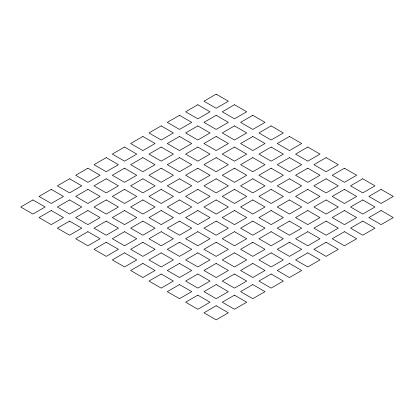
<?xml version="1.0" encoding="UTF-8"?>
<svg xmlns="http://www.w3.org/2000/svg" width="414" height="414" viewBox="0 0 414 414"><rect width="100%" height="100%" fill="white"/><g stroke="black" fill="none" stroke-linecap="round" stroke-linejoin="round"><path stroke-width="0.62" d="M32.918 199.946L20.7 207L32.918 214.054L45.131 207L32.918 199.946M51.243 189.369L39.025 196.422L51.243 203.476L63.456 196.422L51.243 189.369M69.568 178.786L57.349 185.839L69.568 192.893L81.781 185.839L69.568 178.786M87.892 168.208L75.674 175.262L87.892 182.315L100.105 175.262L87.892 168.208M106.217 157.631L93.999 164.684L106.217 171.732L118.43 164.684L106.217 157.631M124.542 147.048L112.323 154.101L124.542 161.155L136.755 154.101L124.542 147.048M142.866 136.47L130.648 143.523L142.866 150.577L155.079 143.523L142.866 136.47M161.191 125.892L148.973 132.941L161.191 139.994L173.404 132.941L161.191 125.892M179.516 115.309L167.297 122.363L179.516 129.416L191.729 122.363L179.516 115.309M197.84 104.732L185.622 111.785L197.84 118.839L210.053 111.785L197.84 104.732M216.16 94.149L203.947 101.202L216.16 108.256L228.378 101.202L216.16 94.149M51.243 210.524L39.025 217.578L51.243 224.631L63.456 217.578L51.243 210.524M69.568 199.946L57.349 207L69.568 214.054L81.781 207L69.568 199.946M87.892 189.369L75.674 196.422L87.892 203.476L100.105 196.422L87.892 189.369M106.217 178.786L93.999 185.839L106.217 192.893L118.43 185.839L106.217 178.786M124.542 168.208L112.323 175.262L124.542 182.315L136.755 175.262L124.542 168.208M142.866 157.631L130.648 164.684L142.866 171.732L155.079 164.684L142.866 157.631M161.191 147.048L148.973 154.101L161.191 161.155L173.404 154.101L161.191 147.048M179.516 136.47L167.297 143.523L179.516 150.577L191.729 143.523L179.516 136.47M197.84 125.892L185.622 132.941L197.84 139.994L210.053 132.941L197.84 125.892M216.16 115.309L203.947 122.363L216.16 129.416L228.378 122.363L216.16 115.309M234.484 104.732L222.271 111.785L234.484 118.839L246.703 111.785L234.484 104.732M69.568 221.107L57.349 228.161L69.568 235.214L81.781 228.161L69.568 221.107M87.892 210.524L75.674 217.578L87.892 224.631L100.105 217.578L87.892 210.524M106.217 199.946L93.999 207L106.217 214.054L118.43 207L106.217 199.946M124.542 189.369L112.323 196.422L124.542 203.476L136.755 196.422L124.542 189.369M142.866 178.786L130.648 185.839L142.866 192.893L155.079 185.839L142.866 178.786M161.191 168.208L148.973 175.262L161.191 182.315L173.404 175.262L161.191 168.208M179.516 157.631L167.297 164.684L179.516 171.732L191.729 164.684L179.516 157.631M197.84 147.048L185.622 154.101L197.84 161.155L210.053 154.101L197.84 147.048M216.16 136.47L203.947 143.523L216.16 150.577L228.378 143.523L216.16 136.47M234.484 125.892L222.271 132.941L234.484 139.994L246.703 132.941L234.484 125.892M252.809 115.309L240.596 122.363L252.809 129.416L265.027 122.363L252.809 115.309M87.892 231.685L75.674 238.738L87.892 245.792L100.105 238.738L87.892 231.685M106.217 221.107L93.999 228.161L106.217 235.214L118.43 228.161L106.217 221.107M124.542 210.524L112.323 217.578L124.542 224.631L136.755 217.578L124.542 210.524M142.866 199.946L130.648 207L142.866 214.054L155.079 207L142.866 199.946M161.191 189.369L148.973 196.422L161.191 203.476L173.404 196.422L161.191 189.369M179.516 178.786L167.297 185.839L179.516 192.893L191.729 185.839L179.516 178.786M197.84 168.208L185.622 175.262L197.84 182.315L210.053 175.262L197.84 168.208M216.16 157.631L203.947 164.684L216.16 171.732L228.378 164.684L216.16 157.631M234.484 147.048L222.271 154.101L234.484 161.155L246.703 154.101L234.484 147.048M252.809 136.47L240.596 143.523L252.809 150.577L265.027 143.523L252.809 136.47M271.134 125.892L258.921 132.941L271.134 139.994L283.352 132.941L271.134 125.892M106.217 242.268L93.999 249.316L106.217 256.369L118.43 249.316L106.217 242.268M124.542 231.685L112.323 238.738L124.542 245.792L136.755 238.738L124.542 231.685M142.866 221.107L130.648 228.161L142.866 235.214L155.079 228.161L142.866 221.107M161.191 210.524L148.973 217.578L161.191 224.631L173.404 217.578L161.191 210.524M179.516 199.946L167.297 207L179.516 214.054L191.729 207L179.516 199.946M197.84 189.369L185.622 196.422L197.84 203.476L210.053 196.422L197.84 189.369M216.16 178.786L203.947 185.839L216.16 192.893L228.378 185.839L216.16 178.786M234.484 168.208L222.271 175.262L234.484 182.315L246.703 175.262L234.484 168.208M252.809 157.631L240.596 164.684L252.809 171.732L265.027 164.684L252.809 157.631M271.134 147.048L258.921 154.101L271.134 161.155L283.352 154.101L271.134 147.048M289.458 136.47L277.245 143.523L289.458 150.577L301.677 143.523L289.458 136.47M124.542 252.845L112.323 259.899L124.542 266.952L136.755 259.899L124.542 252.845M142.866 242.268L130.648 249.316L142.866 256.369L155.079 249.316L142.866 242.268M161.191 231.685L148.973 238.738L161.191 245.792L173.404 238.738L161.191 231.685M179.516 221.107L167.297 228.161L179.516 235.214L191.729 228.161L179.516 221.107M197.84 210.524L185.622 217.578L197.84 224.631L210.053 217.578L197.84 210.524M216.16 199.946L203.947 207L216.16 214.054L228.378 207L216.16 199.946M234.484 189.369L222.271 196.422L234.484 203.476L246.703 196.422L234.484 189.369M252.809 178.786L240.596 185.839L252.809 192.893L265.027 185.839L252.809 178.786M271.134 168.208L258.921 175.262L271.134 182.315L283.352 175.262L271.134 168.208M289.458 157.631L277.245 164.684L289.458 171.732L301.677 164.684L289.458 157.631M307.783 147.048L295.57 154.101L307.783 161.155L320.001 154.101L307.783 147.048M142.866 263.423L130.648 270.477L142.866 277.53L155.079 270.477L142.866 263.423M161.191 252.845L148.973 259.899L161.191 266.952L173.404 259.899L161.191 252.845M179.516 242.268L167.297 249.316L179.516 256.369L191.729 249.316L179.516 242.268M197.84 231.685L185.622 238.738L197.84 245.792L210.053 238.738L197.84 231.685M216.16 221.107L203.947 228.161L216.16 235.214L228.378 228.161L216.16 221.107M234.484 210.524L222.271 217.578L234.484 224.631L246.703 217.578L234.484 210.524M252.809 199.946L240.596 207L252.809 214.054L265.027 207L252.809 199.946M271.134 189.369L258.921 196.422L271.134 203.476L283.352 196.422L271.134 189.369M289.458 178.786L277.245 185.839L289.458 192.893L301.677 185.839L289.458 178.786M307.783 168.208L295.57 175.262L307.783 182.315L320.001 175.262L307.783 168.208M326.108 157.631L313.895 164.684L326.108 171.732L338.326 164.684L326.108 157.631M161.191 274.006L148.973 281.059L161.191 288.108L173.404 281.059L161.191 274.006M179.516 263.423L167.297 270.477L179.516 277.53L191.729 270.477L179.516 263.423M197.84 252.845L185.622 259.899L197.84 266.952L210.053 259.899L197.84 252.845M216.16 242.268L203.947 249.316L216.16 256.369L228.378 249.316L216.16 242.268M234.484 231.685L222.271 238.738L234.484 245.792L246.703 238.738L234.484 231.685M252.809 221.107L240.596 228.161L252.809 235.214L265.027 228.161L252.809 221.107M271.134 210.524L258.921 217.578L271.134 224.631L283.352 217.578L271.134 210.524M289.458 199.946L277.245 207L289.458 214.054L301.677 207L289.458 199.946M307.783 189.369L295.57 196.422L307.783 203.476L320.001 196.422L307.783 189.369M326.108 178.786L313.895 185.839L326.108 192.893L338.326 185.839L326.108 178.786M344.432 168.208L332.219 175.262L344.432 182.315L356.651 175.262L344.432 168.208M179.516 284.584L167.297 291.637L179.516 298.691L191.729 291.637L179.516 284.584M197.84 274.006L185.622 281.059L197.84 288.108L210.053 281.059L197.84 274.006M216.16 263.423L203.947 270.477L216.16 277.53L228.378 270.477L216.16 263.423M234.484 252.845L222.271 259.899L234.484 266.952L246.703 259.899L234.484 252.845M252.809 242.268L240.596 249.316L252.809 256.369L265.027 249.316L252.809 242.268M271.134 231.685L258.921 238.738L271.134 245.792L283.352 238.738L271.134 231.685M289.458 221.107L277.245 228.161L289.458 235.214L301.677 228.161L289.458 221.107M307.783 210.524L295.57 217.578L307.783 224.631L320.001 217.578L307.783 210.524M326.108 199.946L313.895 207L326.108 214.054L338.326 207L326.108 199.946M344.432 189.369L332.219 196.422L344.432 203.476L356.651 196.422L344.432 189.369M362.757 178.786L350.544 185.839L362.757 192.893L374.975 185.839L362.757 178.786M197.84 295.161L185.622 302.215L197.84 309.268L210.053 302.215L197.84 295.161M216.16 284.584L203.947 291.637L216.16 298.691L228.378 291.637L216.16 284.584M234.484 274.006L222.271 281.059L234.484 288.108L246.703 281.059L234.484 274.006M252.809 263.423L240.596 270.477L252.809 277.53L265.027 270.477L252.809 263.423M271.134 252.845L258.921 259.899L271.134 266.952L283.352 259.899L271.134 252.845M289.458 242.268L277.245 249.316L289.458 256.369L301.677 249.316L289.458 242.268M307.783 231.685L295.57 238.738L307.783 245.792L320.001 238.738L307.783 231.685M326.108 221.107L313.895 228.161L326.108 235.214L338.326 228.161L326.108 221.107M344.432 210.524L332.219 217.578L344.432 224.631L356.651 217.578L344.432 210.524M362.757 199.946L350.544 207L362.757 214.054L374.975 207L362.757 199.946M381.082 189.369L368.869 196.422L381.082 203.476L393.3 196.422L381.082 189.369M216.16 305.744L203.947 312.798L216.16 319.851L228.378 312.798L216.16 305.744M234.484 295.161L222.271 302.215L234.484 309.268L246.703 302.215L234.484 295.161M252.809 284.584L240.596 291.637L252.809 298.691L265.027 291.637L252.809 284.584M271.134 274.006L258.921 281.059L271.134 288.108L283.352 281.059L271.134 274.006M289.458 263.423L277.245 270.477L289.458 277.53L301.677 270.477L289.458 263.423M307.783 252.845L295.57 259.899L307.783 266.952L320.001 259.899L307.783 252.845M326.108 242.268L313.895 249.316L326.108 256.369L338.326 249.316L326.108 242.268M344.432 231.685L332.219 238.738L344.432 245.792L356.651 238.738L344.432 231.685M362.757 221.107L350.544 228.161L362.757 235.214L374.975 228.161L362.757 221.107M381.082 210.524L368.869 217.578L381.082 224.631L393.3 217.578L381.082 210.524"/></g></svg>
